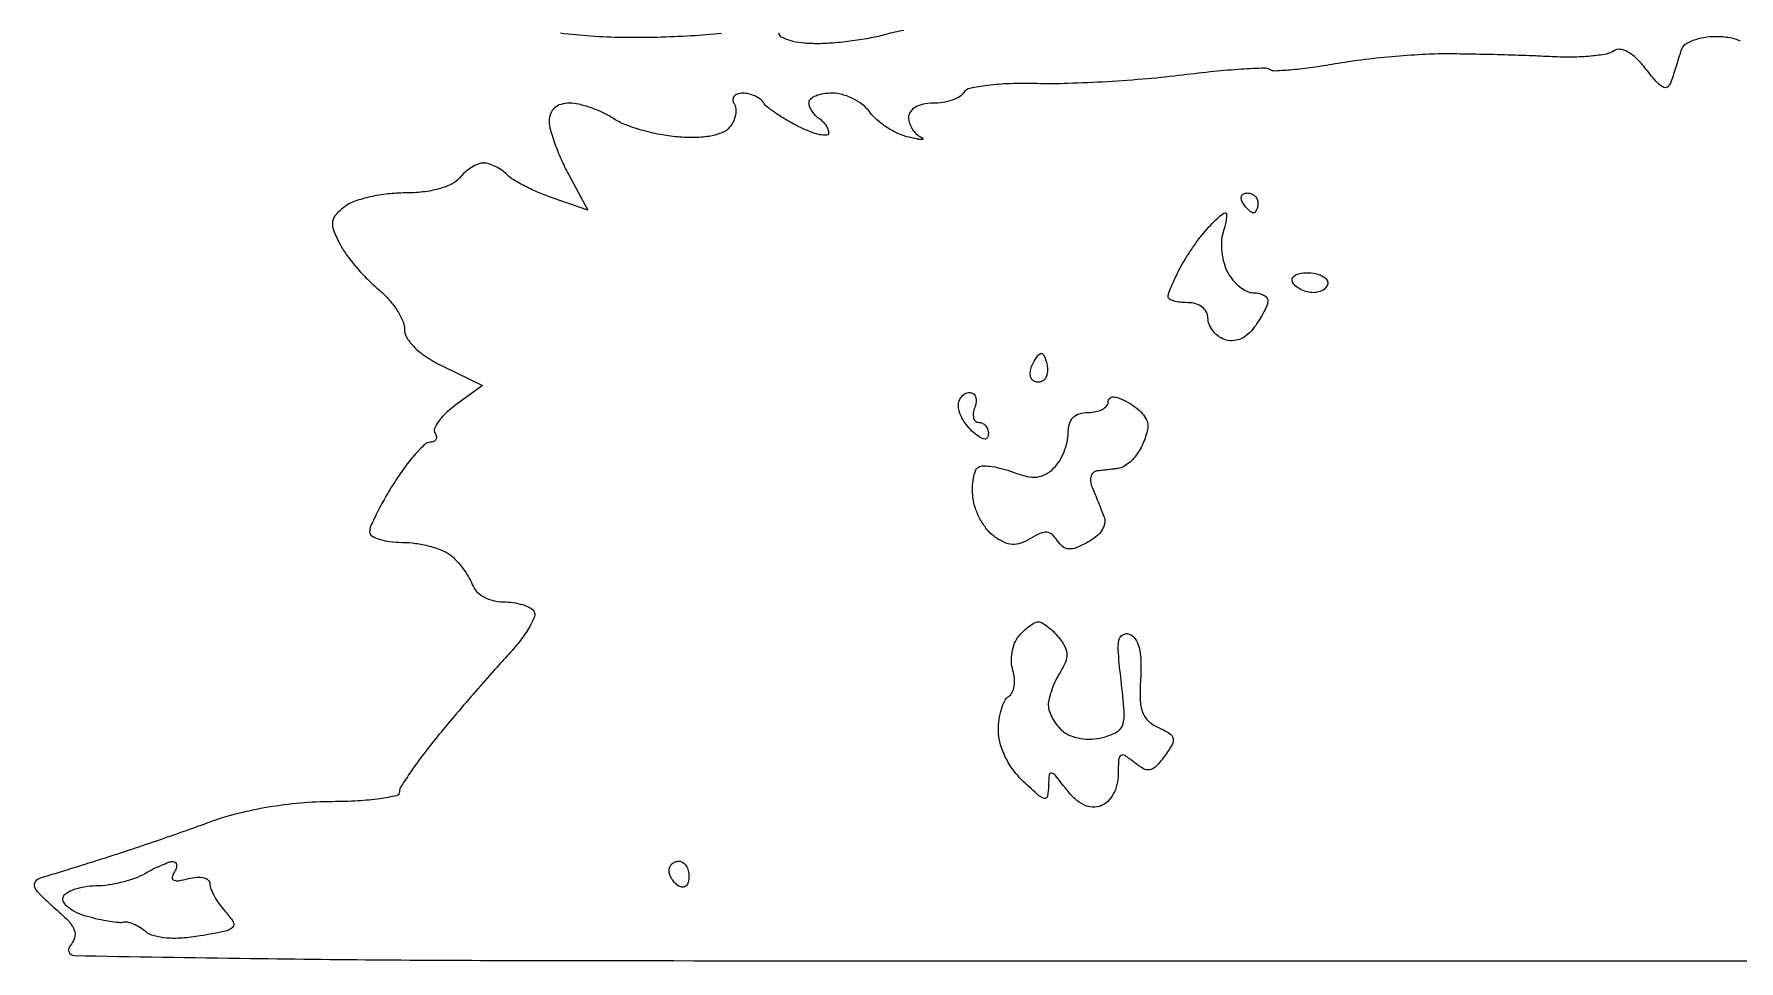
# Model space of a CAD drawing. Extents: x 0 to 102, y 0 to 135.
# Drawn here: x 55.19 to 69.64, y 0 to 7.86 of the extents above; entities that cross this region are included whole.
import ezdxf

# ---------------------------------------------------------------- set-up
doc = ezdxf.new("R2010")
doc.units = 0
doc.header["$MEASUREMENT"] = 0

msp = doc.modelspace()

# ---------------------------------------------------------------- linework, layer by layer
for points in [[(69.656519, 7.80187, 0.077909), (69.566929, 7.830427, 0.038286), (69.447308, 7.8396, 0.040469), (69.344888, 7.831297, 0.050938), (69.253067, 7.806519, 0.059897), (69.184075, 7.77016, 0.169463), (69.152434, 7.7268, -0.001176), (69.136222, 7.67383, -0.000589), (69.115491, 7.606939, -0.000585), (69.093877, 7.537776, -0.000864), (69.074742, 7.477163, -0.093037), (69.043859, 7.419687, -0.32907), (69.005718, 7.409688, -0.118652), (68.951804, 7.447823, -0.013112), (68.854597, 7.564947, 0.031367), (68.773658, 7.65553, 0.067053), (68.698834, 7.711817, 0.101104), (68.633688, 7.73265, 0.187139), (68.580805, 7.718469, -0.11609), (68.518561, 7.692089, -0.019024), (68.387968, 7.674793, -0.020056), (68.229771, 7.666318, -0.016499), (68.0607, 7.669628, 0.004114), (67.865247, 7.678302, 0.002244), (67.625274, 7.685894, 0.002236), (67.381283, 7.691427, 0.003552), (67.1724, 7.693745, 0.014916), (66.959024, 7.68823, 0.008381), (66.70042, 7.669467, 0.008358), (66.439695, 7.641751, 0.013504), (66.219061, 7.60849, -0.009321), (66.027487, 7.577969, -0.01316), (65.855763, 7.558475, -0.009302), (65.713415, 7.548765, -0.151922), (65.667634, 7.560554, 0.149832), (65.619199, 7.573238, 0.005321), (65.424505, 7.563111, 0.009418), (65.192315, 7.544157, 0.00641), (64.928973, 7.514244, -0.010101), (64.629405, 7.482453, -0.006826), (64.286745, 7.457783, -0.006878), (63.954723, 7.443009, -0.013596), (63.69092, 7.442081, 0.01429), (63.466021, 7.440977, 0.022436), (63.273358, 7.42585, 0.020375), (63.123295, 7.401023, 0.205969), (63.072577, 7.365502, -0.125477), (63.036781, 7.33096, -0.046898), (62.972674, 7.302009, -0.042757), (62.893628, 7.282245, -0.039907), (62.810507, 7.2756, 0.050167), (62.7276, 7.267261, 0.08152), (62.661592, 7.242175, 0.107194), (62.619258, 7.203564, 0.155688), (62.604, 7.15575, 0.079161), (62.611878, 7.106303, 0.06125), (62.635064, 7.056839, 0.061689), (62.66931, 7.014826, 0.083474), (62.70975, 6.987331, -0.116851), (62.72582, 6.974776, -0.631673), (62.722308, 6.967538, -0.046605), (62.679948, 6.971828, -0.008838), (62.604, 6.988154, -0.050655), (62.51452, 7.018867, -0.034957), (62.420533, 7.070427, -0.035307), (62.336246, 7.133474, -0.058647), (62.276431, 7.198873, 0.07063), (62.217192, 7.260617, 0.048698), (62.135361, 7.31281, 0.048596), (62.044729, 7.34831, 0.069162), (61.959181, 7.3602, 0.037709), (61.882138, 7.354381, 0.056567), (61.817097, 7.336815, 0.074285), (61.77268, 7.311083, 0.228194), (61.758, 7.280593, 0.089642), (61.764201, 7.246281, 0.053229), (61.782851, 7.209011, 0.051032), (61.810239, 7.174605, 0.06081), (61.8426, 7.1487, -0.056236), (61.874961, 7.123276, -0.049802), (61.902349, 7.090293, -0.052691), (61.921033, 7.055111, -0.096018), (61.9272, 7.023291, -0.399218), (61.909127, 7.004263, -0.064424), (61.85314, 7.008594, -0.042238), (61.771824, 7.032886, -0.022008), (61.675082, 7.075941, -0.015837), (61.574971, 7.129908, -0.01793), (61.482637, 7.188046, -0.017399), (61.408194, 7.242619, -0.087683), (61.373989, 7.280957, 0.09614), (61.34598, 7.31131, 0.052678), (61.302124, 7.336922, 0.049777), (61.250288, 7.354322, 0.056153), (61.198114, 7.3602, 0.073087), (61.15361, 7.35366, 0.149278), (61.124523, 7.33426, 0.188402), (61.11518, 7.305468, 0.124367), (61.12579, 7.271894, -0.117088), (61.13976, 7.229804, -0.069181), (61.137058, 7.176662, -0.063141), (61.11894, 7.12107, -0.062972), (61.08751, 7.071703, -0.123103), (61.025991, 7.026556, -0.051234), (60.926467, 6.997317, -0.041609), (60.797435, 6.984345, -0.025407), (60.644348, 6.989518, -0.027223), (60.495884, 7.01029, -0.022023), (60.339474, 7.048149, -0.022553), (60.198007, 7.096072, -0.052127), (60.098398, 7.147409, 0.034509), (60.01087, 7.196489, 0.026683), (59.909647, 7.237944, 0.027325), (59.810523, 7.266524, 0.05658), (59.730577, 7.2756, 0.06916), (59.6585, 7.265583, 0.109982), (59.60394, 7.23611, 0.120565), (59.570266, 7.188586, 0.094401), (59.5584, 7.126297, 0.067746), (59.568925, 7.048973, 0.018611), (59.606238, 6.931597, 0.018451), (59.658916, 6.800432, 0.018304), (59.721251, 6.673149), (59.884103, 6.369303), (59.591634, 6.469849, -0.017658), (59.472419, 6.515601, -0.017367), (59.356054, 6.569883, -0.017535), (59.257561, 6.624496, -0.06109), (59.200362, 6.669198, 0.044168), (59.155207, 6.70701, 0.036728), (59.101319, 6.738977, 0.038195), (59.047214, 6.760942, 0.077477), (59.001939, 6.768, 0.097175), (58.95625, 6.759036, 0.04176), (58.900644, 6.730723, 0.039252), (58.844659, 6.689655, 0.041704), (58.797, 6.6411, -0.108507), (58.730735, 6.589469, -0.044097), (58.623013, 6.549217, -0.038441), (58.488257, 6.522936, -0.02895), (58.337511, 6.5142, 0.028162), (58.190634, 6.505921, 0.026317), (58.042204, 6.481169, 0.02728), (57.912879, 6.445041, 0.076252), (57.829558, 6.401753, 0.044893), (57.751317, 6.332978, 0.153952), (57.721963, 6.272897, 0.129509), (57.729865, 6.200433, 0.028021), (57.781948, 6.084503, 0.037219), (57.838388, 5.992995, 0.018876), (57.921916, 5.886433, 0.018641), (58.016869, 5.782408, 0.026401), (58.109345, 5.697819, -0.038006), (58.194038, 5.616663, -0.037662), (58.265752, 5.523388, -0.040262), (58.315506, 5.432246, -0.104277), (58.331136, 5.359419, 0.139314), (58.353038, 5.283383, 0.062069), (58.419267, 5.201696, 0.048881), (58.523504, 5.119476, 0.029009), (58.66157, 5.041854), (58.991439, 4.880807), (58.766884, 4.71723, 0.030824), (58.684349, 4.648945, 0.046179), (58.622312, 4.579018, 0.056994), (58.587027, 4.517324, 0.244514), (58.590057, 4.476426, -0.091588), (58.60152, 4.446952, -0.170194), (58.597759, 4.421885, -0.175341), (58.57934, 4.405149, -0.097915), (58.549254, 4.3992, 0.190351), (58.50318, 4.381, 0.022202), (58.424289, 4.300289, 0.024133), (58.336033, 4.19145, 0.017499), (58.248161, 4.062481, 0.010665), (58.166761, 3.927228, 0.013697), (58.09804, 3.799328, 0.011539), (58.046459, 3.690492, 0.10526), (58.0356, 3.639481, 0.262244), (58.054406, 3.606092, 0.058056), (58.116367, 3.577755, 0.046111), (58.205213, 3.557812, 0.029724), (58.31055, 3.550509, -0.032522), (58.425512, 3.541893, -0.028588), (58.54355, 3.518336, -0.029672), (58.647735, 3.484562, -0.072518), (58.717643, 3.444759, -0.040454), (58.772307, 3.394521, -0.026211), (58.827287, 3.328484, -0.026336), (58.874508, 3.257838, -0.044426), (58.905338, 3.19365, 0.102583), (58.942445, 3.134911, 0.073377), (59.004195, 3.087338, 0.06699), (59.083038, 3.056197, 0.06067), (59.170052, 3.0456, -0.035228), (59.253743, 3.039696, -0.039841), (59.332304, 3.022088, -0.043671), (59.395347, 2.996364, -0.136467), (59.428683, 2.965558, -0.241366), (59.432499, 2.917904, -0.03406), (59.387211, 2.826924, -0.032606), (59.314081, 2.718908, -0.022289), (59.218037, 2.606008, 0.006187), (59.094779, 2.470228, 0.002782), (58.936143, 2.289051, 0.002753), (58.770651, 2.095768, 0.003748), (58.623662, 1.919505, 0.008897), (58.495612, 1.75781, 0.01249), (58.387589, 1.608724, 0.008801), (58.303577, 1.481729, 0.142667), (58.2894, 1.433055, -0.353661), (58.263961, 1.401587, -0.01702), (58.121654, 1.376129, -0.021475), (57.937279, 1.35762, -0.013067), (57.71835, 1.350838, 0.0208), (57.448874, 1.338317, 0.019491), (57.175409, 1.303399, 0.02003), (56.914262, 1.24882, 0.026458), (56.682, 1.177231, -0.003297), (56.473102, 1.102088, -0.0021), (56.229126, 1.017291, -0.00211), (55.989123, 0.936133, -0.003921), (55.7937, 0.872666, -0.000553), (55.622447, 0.818738, -0.000623), (55.457679, 0.767277, -0.000569), (55.317362, 0.72382, -0.003375), (55.2438, 0.701672, 0.164334), (55.200152, 0.67107, 0.273438), (55.195812, 0.627716, 0.091307), (55.242244, 0.562148, 0.014868), (55.357559, 0.456267, -0.019104), (55.480186, 0.341742, -0.09741), (55.531634, 0.264426, -0.175038), (55.534762, 0.197007, -0.098447), (55.49525, 0.124069, 0.628142), (55.530892, 0.046146, 0.001712), (57.026869, 0.021196, 0.002975), (59.427555, 0.003665, 0.000338), (64.856691, -0.000005), (74.3211, -0.00001)], [(59.653463, 7.87232, 0.016026), (59.910484, 7.846692, 0.013382), (60.184585, 7.835566, 0.009354), (60.470154, 7.836965, 0.008774), (60.76164, 7.848967, 0.008776), (61.019783, 7.868689, 0.02962)], [(61.5042, 7.873018, 0.279225), (61.525188, 7.838366, 0.051596), (61.597556, 7.809584, 0.042162), (61.700231, 7.789714, 0.026728), (61.822009, 7.7832, 0.020162), (61.963749, 7.788918, 0.012949), (62.12743, 7.806422, 0.013015), (62.287024, 7.831924, 0.023708), (62.415457, 7.862252, -0.027404), (62.563898, 7.89615, -0.007407)]]:
    msp.add_lwpolyline(points, format="xyb")
for points in [[(65.475407, 6.5142, -0.093332), (65.509607, 6.50776, -0.09642), (65.538682, 6.489349, -0.099167), (65.558142, 6.46188, -0.105053), (65.565, 6.4296, -0.042167), (65.562264, 6.397211, -0.061769), (65.554041, 6.369851, -0.081139), (65.541959, 6.351299, -0.210953), (65.527693, 6.345, -0.151918), (65.509865, 6.350545, -0.038439), (65.485986, 6.369851, -0.035638), (65.460857, 6.397217, -0.029505), (65.4381, 6.4296, -0.082592), (65.424859, 6.461926, -0.161196), (65.427491, 6.489349, -0.182303), (65.445379, 6.507577, -0.108972)], [(65.287713, 6.345, -0.40149), (65.298103, 6.335054, -0.037629), (65.296876, 6.296236, -0.03212), (65.287624, 6.242666, -0.018024), (65.269914, 6.178996, 0.066167), (65.256438, 6.102863, 0.039888), (65.259806, 6.011114, 0.039292), (65.278039, 5.918781, 0.054526), (65.30949, 5.840596, 0.051092), (65.353976, 5.774653, 0.050551), (65.411053, 5.718841, 0.055113), (65.471505, 5.680683, 0.113724), (65.525677, 5.6682, -0.053258), (65.573087, 5.663136, -0.073055), (65.613197, 5.648099, -0.092868), (65.640129, 5.625883, -0.175741), (65.6496, 5.59977, -0.096953), (65.642512, 5.563558, -0.021072), (65.615917, 5.505376, -0.021214), (65.578828, 5.43958, -0.018915), (65.534934, 5.374524, -0.059389), (65.478237, 5.313665, -0.07896), (65.413651, 5.27455, -0.088566), (65.346249, 5.260163, -0.100341), (65.281134, 5.271099, -0.074371), (65.227945, 5.301192, -0.064401), (65.182871, 5.346863, -0.066858), (65.15238, 5.400527, -0.096085), (65.142, 5.454045, 0.125565), (65.129176, 5.504304, 0.104802), (65.093228, 5.546256, 0.0916), (65.038607, 5.574055, 0.072147), (64.9728, 5.5836, -0.026752), (64.907966, 5.587071, -0.042197), (64.853302, 5.597659, -0.051655), (64.814778, 5.612997, -0.279099), (64.8036, 5.631462, -0.087161), (64.808586, 5.659844, -0.010411), (64.831645, 5.719546, -0.012158), (64.862513, 5.78985, -0.00971), (64.899071, 5.864112, -0.018033), (64.944982, 5.945626, -0.011159), (65.004433, 6.038108, -0.01119), (65.067316, 6.126937, -0.019725), (65.123683, 6.19695, -0.012443), (65.175693, 6.253662, -0.017377), (65.225137, 6.30151, -0.013821), (65.267879, 6.337995, -0.171389)], [(65.983007, 5.8374, -0.0466), (66.049678, 5.831173, -0.066561), (66.106031, 5.812549, -0.086673), (66.144051, 5.785116, -0.195654), (66.1572, 5.7528, -0.142666), (66.147804, 5.720539, -0.09965), (66.12139, 5.693051, -0.08433), (66.081891, 5.674533, -0.067639), (66.035293, 5.6682, -0.061875), (65.984783, 5.674475, -0.051278), (65.933837, 5.693051, -0.053305), (65.890062, 5.720412, -0.08825), (65.8611, 5.7528, -0.202618), (65.856142, 5.784789, -0.181468), (65.875342, 5.812549, -0.104212), (65.919931, 5.831348, -0.047867)], [(63.770401, 5.087696, -0.052621), (63.780232, 5.043024, -0.052345), (63.780546, 4.997204, -0.057227), (63.771904, 4.957064, -0.115259), (63.754913, 4.929712, -0.098356), (63.731531, 4.91408, -0.097782), (63.7039, 4.908528, -0.098103), (63.676308, 4.913899, -0.099724), (63.653029, 4.929371, -0.149701), (63.638502, 4.956724, -0.07231), (63.636635, 4.996722, -0.061761), (63.646942, 5.042578, -0.052326), (63.668518, 5.087355, -0.024362), (63.704891, 5.140261, -0.233206), (63.728701, 5.152104, -0.286646), (63.749163, 5.139419, -0.033951)], [(63.120651, 4.8222, -0.158089), (63.152285, 4.811942, -0.151946), (63.172488, 4.784923, -0.112257), (63.177311, 4.743852, -0.06502), (63.165606, 4.6953, 0.055937), (63.152958, 4.646709, 0.100118), (63.155286, 4.605677, 0.147206), (63.171734, 4.578762, 0.184534), (63.198855, 4.5684, -0.115131), (63.230113, 4.561106, -0.100417), (63.256729, 4.540506, -0.093486), (63.274592, 4.509704, -0.08498), (63.2808, 4.473441, -0.122183), (63.272201, 4.438778, -0.300026), (63.250229, 4.426731, -0.128583), (63.212377, 4.440002, -0.024942), (63.1539, 4.4838, -0.048188), (63.105344, 4.532709, -0.041499), (63.064277, 4.592415, -0.04354), (63.036118, 4.653403, -0.086594), (63.027, 4.705659, -0.078877), (63.034067, 4.750177, -0.090765), (63.05451, 4.787966, -0.100777), (63.084934, 4.81323, -0.123654)], [(64.4652, 4.7376, -0.043801), (64.529837, 4.69535, -0.047327), (64.584317, 4.643457, -0.052598), (64.621577, 4.59015, -0.130113), (64.633105, 4.544273, -0.056714), (64.626981, 4.495893, -0.025463), (64.608625, 4.434413, -0.024813), (64.582396, 4.370723, -0.03087), (64.55159, 4.3146, -0.041023), (64.514417, 4.265263, -0.039269), (64.469178, 4.22187, -0.041895), (64.42301, 4.190127, -0.099975), (64.383686, 4.177125, -0.000628), (64.34336, 4.172313, -0.00035), (64.294248, 4.16655, -0.000349), (64.244568, 4.160791, -0.000567), (64.202349, 4.155975, 0.156141), (64.170841, 4.141821, 0.135901), (64.151292, 4.11123, 0.104641), (64.147375, 4.067817, 0.06659), (64.160049, 4.0185, 0.000073), (64.183253, 3.96118, 0.000045), (64.210669, 3.893506, 0.000045), (64.237848, 3.826448, 0.000079), (64.260262, 3.771188, -0.138953), (64.266369, 3.71556, -0.098277), (64.243947, 3.656477, -0.078615), (64.194522, 3.599616, -0.051782), (64.122603, 3.550954, -0.02747), (64.024436, 3.505161, -0.110031), (63.959413, 3.49451, -0.160639), (63.909724, 3.51409, -0.080199), (63.864822, 3.565615, 0.073125), (63.821985, 3.616191, 0.161357), (63.775953, 3.635767, 0.124206), (63.718825, 3.626255, 0.035595), (63.638748, 3.584229, -0.050662), (63.555591, 3.543728, -0.102491), (63.483871, 3.533056, -0.098999), (63.412181, 3.551659, -0.045059), (63.328829, 3.601773, -0.068615), (63.267698, 3.660858, -0.041723), (63.212362, 3.744952, -0.041053), (63.170579, 3.839392, -0.056345), (63.150152, 3.92993, -0.031996), (63.146276, 4.01531, -0.03989), (63.154069, 4.094302, -0.044344), (63.171176, 4.156915, -0.166998), (63.19659, 4.187941, -0.143414), (63.237848, 4.199301, -0.031445), (63.311981, 4.193428, -0.030289), (63.400015, 4.175354, -0.025073), (63.491096, 4.145858, 0.032864), (63.606392, 4.110493, 0.08388), (63.693339, 4.104874, 0.103094), (63.766276, 4.1281, 0.068017), (63.836595, 4.18151, 0.060429), (63.882938, 4.240647, 0.03907), (63.922055, 4.318447, 0.038951), (63.948747, 4.4018, 0.058078), (63.9576, 4.477757, -0.067049), (63.968047, 4.55531, -0.125671), (63.999171, 4.609945, -0.128977), (64.052019, 4.642085, -0.072593), (64.1268, 4.653, 0.049786), (64.191547, 4.659463, 0.069773), (64.246297, 4.678726, 0.089931), (64.283139, 4.707142, 0.185695), (64.296, 4.740577, -0.188457), (64.308209, 4.771818, -0.214004), (64.337581, 4.784377, -0.094032), (64.388923, 4.773697, -0.0247)], [(63.7038, 2.8764, -0.132371), (63.735611, 2.867828, -0.031636), (63.781529, 2.837105, -0.030333), (63.831509, 2.793834, -0.025969), (63.878701, 2.74263, -0.050633), (63.928623, 2.668319, -0.114309), (63.946133, 2.603216, -0.107329), (63.933699, 2.534391, -0.041443), (63.88906, 2.447678, 0.028582), (63.850528, 2.37733, 0.024392), (63.817969, 2.299272, 0.025118), (63.795373, 2.225223, 0.061565), (63.7884, 2.168807, 0.085383), (63.797455, 2.11617, 0.043694), (63.825354, 2.05502, 0.041733), (63.866066, 1.995356, 0.049006), (63.914201, 1.946712, 0.084762), (63.978209, 1.909757, 0.050042), (64.063848, 1.88748, 0.047496), (64.158182, 1.881854, 0.052685), (64.248545, 1.894647, 0.06025), (64.366332, 1.939826, 0.195309), (64.419125, 2.002706, 0.098217), (64.432115, 2.113366, 0.009733), (64.405706, 2.380823, -0.009055), (64.382837, 2.609264, -0.06312), (64.387808, 2.721145, -0.215629), (64.418962, 2.76715, -0.22575), (64.473212, 2.772964, -0.162992), (64.524286, 2.733289, -0.083977), (64.557641, 2.658527, -0.055798), (64.573451, 2.546828, -0.02299), (64.570873, 2.393797, 0.022148), (64.567609, 2.217642, 0.081235), (64.588377, 2.108403, 0.120167), (64.637457, 2.034969, 0.080859), (64.722154, 1.97935, -0.031061), (64.816448, 1.930043, -0.207252), (64.846458, 1.887844, -0.18748), (64.837766, 1.834396, -0.024883), (64.773685, 1.736931, -0.030189), (64.702927, 1.6515, -0.155514), (64.64998, 1.621874, -0.181436), (64.594402, 1.630693, -0.044124), (64.516655, 1.684402, 0.026345), (64.439318, 1.741988, 0.315011), (64.40405, 1.741178, 0.222747), (64.384261, 1.70488, 0.015202), (64.3806, 1.58451, -0.058944), (64.370191, 1.496524, -0.064781), (64.339568, 1.416355, -0.071458), (64.293065, 1.353496, -0.106596), (64.236027, 1.316225, -0.106277), (64.163629, 1.304938, -0.096357), (64.090177, 1.323633, -0.076858), (64.016075, 1.373762, -0.041716), (63.941808, 1.455223, 0.006217), (63.848434, 1.573498, 0.172681), (63.815317, 1.593715, 0.44616), (63.795347, 1.579056, 0.021683), (63.790281, 1.486903, -0.036699), (63.782676, 1.397561, -0.416671), (63.756647, 1.378864, -0.141267), (63.709433, 1.401516, -0.006542), (63.5769, 1.5228, -0.045841), (63.49112, 1.619624, -0.044725), (63.423616, 1.731229, -0.046954), (63.379993, 1.846859, -0.066827), (63.3654, 1.955554, -0.034644), (63.371892, 2.049139, -0.039445), (63.391262, 2.136843, -0.043205), (63.419549, 2.207137, -0.137937), (63.453441, 2.244027, 0.143476), (63.483216, 2.27715, 0.072239), (63.500131, 2.331259, 0.062391), (63.502375, 2.396994, 0.054264), (63.488752, 2.464579, -0.06773), (63.476125, 2.537234, -0.051425), (63.481458, 2.618, -0.052287), (63.502837, 2.694306, -0.078931), (63.537969, 2.75356, -0.028202), (63.581692, 2.800576, -0.031945), (63.628736, 2.840316, -0.033714), (63.672461, 2.868352, -0.126354)], [(56.369743, 0.843427, -0.192121), (56.390458, 0.836052, -0.193942), (56.400302, 0.816478, -0.110778), (56.396002, 0.785461, -0.048824), (56.377664, 0.748074, 0.103474), (56.363233, 0.708214, 0.342853), (56.376195, 0.685545, 0.139194), (56.418642, 0.680679, 0.023335), (56.499571, 0.697853, -0.04311), (56.570986, 0.710084, -0.079498), (56.629596, 0.705667, -0.122082), (56.667679, 0.685993, -0.216017), (56.682, 0.654391, 0.097447), (56.690837, 0.609479, 0.030035), (56.720903, 0.547016, 0.028776), (56.76375, 0.479606, 0.027964), (56.814436, 0.416883, -0.044279), (56.880024, 0.330078, -0.355587), (56.874228, 0.283841, -0.141529), (56.812151, 0.251397, -0.00826), (56.60001, 0.211941, -0.023996), (56.446852, 0.193569, -0.037795), (56.314487, 0.194118, -0.0455), (56.208641, 0.212358, -0.108205), (56.138079, 0.248838, 0.036033), (56.088706, 0.284137, 0.037849), (56.035557, 0.311335, 0.040791), (55.986413, 0.327392, 0.116271), (55.950655, 0.327491, -0.082562), (55.908731, 0.324804, -0.014506), (55.830131, 0.335061, -0.015378), (55.737752, 0.352782, -0.013281), (55.641965, 0.376919, -0.03924), (55.553793, 0.409288, -0.060004), (55.484439, 0.451823, -0.080811), (55.44292, 0.497338, -0.229035), (55.437581, 0.538846, -0.17522), (55.466899, 0.575907, -0.05286), (55.532609, 0.607565, -0.045797), (55.619445, 0.629907, -0.036074), (55.716215, 0.638462, 0.032912), (55.823048, 0.647227, 0.023885), (55.940139, 0.670405, 0.02428), (56.049626, 0.703284, 0.047552), (56.1321, 0.741639, -0.014962), (56.201898, 0.779809, -0.016456), (56.271703, 0.812466, -0.016048), (56.33287, 0.836373, -0.075877)], [(60.6582, 0.846, -0.153634), (60.690465, 0.835846, -0.097988), (60.717949, 0.807256, -0.080552), (60.736494, 0.764538, -0.062283), (60.7428, 0.714107, -0.066118), (60.736602, 0.667439, -0.138808), (60.717949, 0.636317, -0.191142), (60.690318, 0.625368, -0.139169), (60.6582, 0.6345, -0.06081), (60.625839, 0.660405, -0.051032), (60.598451, 0.694811, -0.053229), (60.579801, 0.732081, -0.089642), (60.5736, 0.766393, -0.105429), (60.580077, 0.796767, -0.099231), (60.598451, 0.822615, -0.096318), (60.625905, 0.839941, -0.092995)]]:
    msp.add_lwpolyline(points, format="xyb", close=True)

doc.saveas('drawing.dxf')
